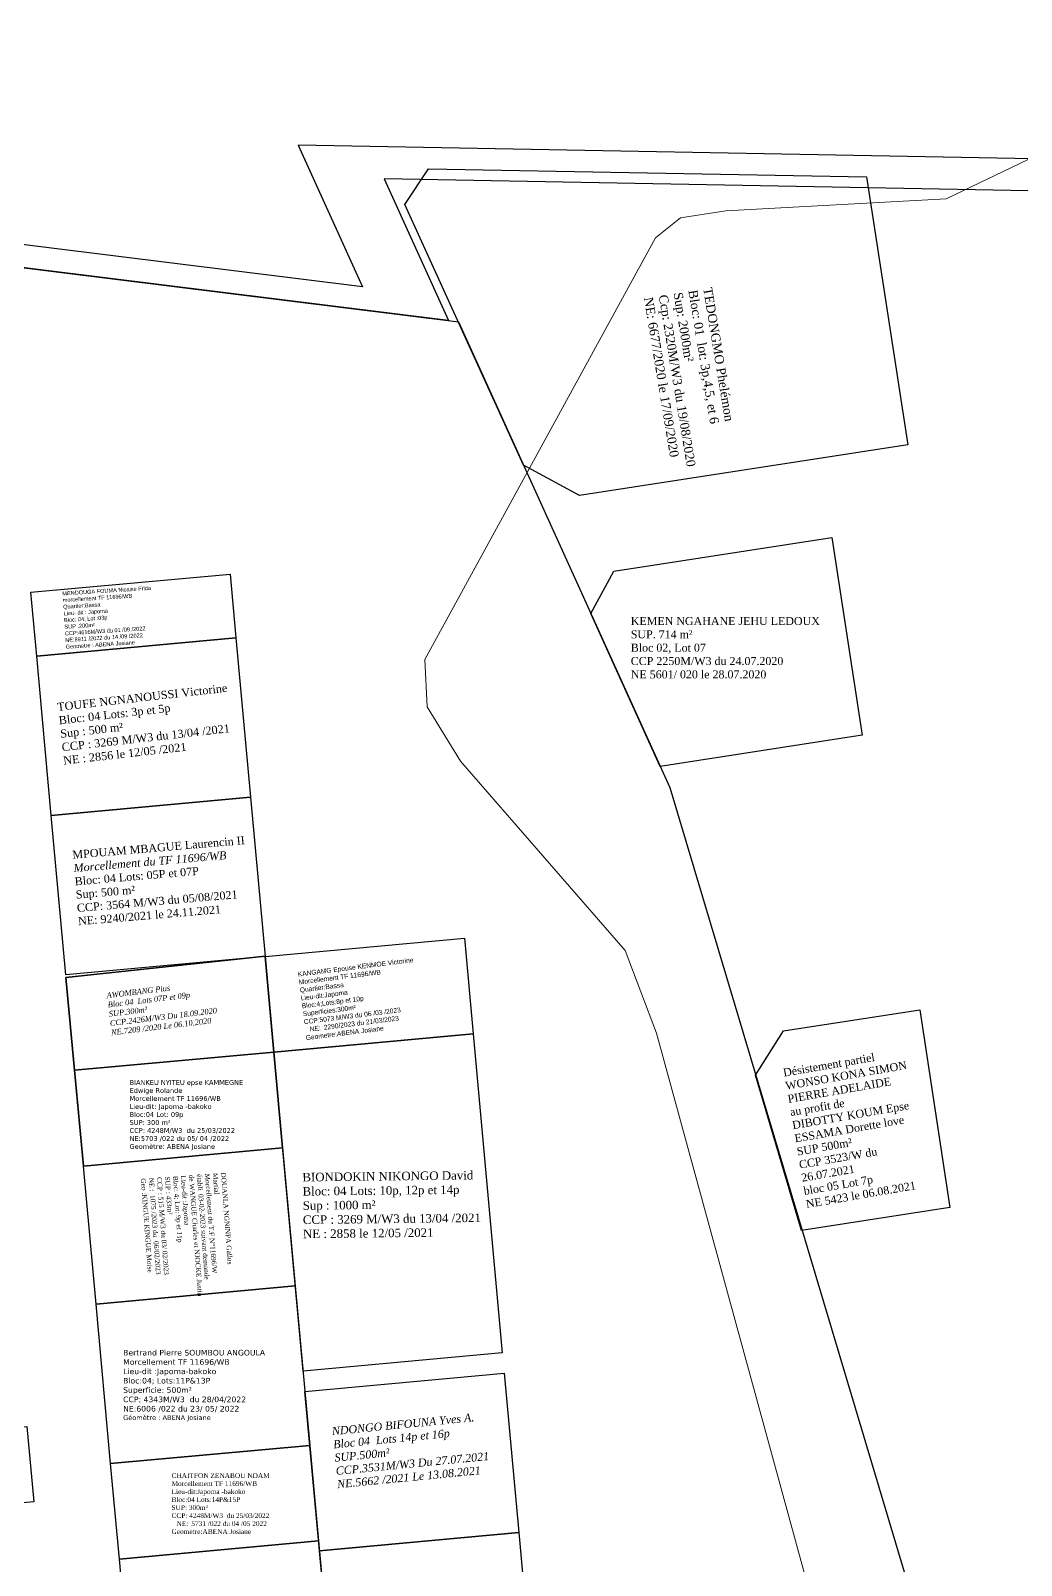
# Model space of a CAD drawing. Header units: millimetres. Extents: x 587399 to 927168, y 438565 to 1444955.
# Drawn here: x 591757.6 to 591881.4, y 445112 to 445303.8 of the extents above; entities that cross this region are included whole.
import ezdxf

# ---------------------------------------------------------------- set-up
doc = ezdxf.new("R2010")
doc.units = ezdxf.units.MM
doc.header["$LTSCALE"] = 2
for name, color, linetype in [('end maj 26 02 2021', 7, 'Continuous'), ('MAJ AOUT 2021', 7, 'Continuous'), ('MAJ AVRIL 2021', 7, 'Continuous'), ('MAJ NOV 2021', 7, 'Continuous')]:
    doc.layers.add(name, color=color, linetype=linetype)
doc.layers.add('MAJ APRES LE 13.01.2023', color=222, linetype='Continuous', lineweight=30)
doc.layers.add('Roads_others', color=24, linetype='Continuous', lineweight=9)
doc.styles.get("Standard").update_dxf_attribs({"font": 'arial.ttf'})
doc.styles.add('STYLE3', font='tt0012m_.ttf', dxfattribs={"height": 13})
doc.styles.add('Times 1.0', font='times.ttf', dxfattribs={"width": 0.99, "height": 1})

msp = doc.modelspace()

# ---------------------------------------------------------------- linework, layer by layer
at = {"flags": 128}
for points in [[(591782.509, 445235.886), (591783.236, 445227.926), (591758.336, 445225.646), (591757.607, 445233.616)], [(591789.067, 445164.167), (591787.97, 445176.154), (591763.074, 445173.876), (591764.171, 445161.89)], [(591789.067, 445164.167), (591787.97, 445176.154), (591763.074, 445173.876), (591764.171, 445161.89)], [(591792.467, 445127.003), (591793.56, 445115.053), (591768.664, 445112.775), (591767.571, 445124.726)], [(591792.467, 445127.003), (591793.56, 445115.053), (591768.664, 445112.775), (591767.571, 445124.726)], [(591792.467, 445127.003), (591793.56, 445115.053), (591768.664, 445112.775), (591767.571, 445124.726)], [(591792.467, 445127.003), (591793.56, 445115.053), (591768.664, 445112.775), (591767.571, 445124.726)]]:
    msp.add_lwpolyline(points, close=True, dxfattribs=at)
at = {"color": 5, "lineweight": -3, "flags": 128}
msp.add_lwpolyline([(591787.97, 445176.155), (591789.067, 445164.167), (591764.171, 445161.89), (591763.074, 445173.876)], close=True, dxfattribs=at)
at = {"color": 5, "flags": 128}
for points in [[(591790.645, 445146.92), (591792.467, 445127.003), (591767.571, 445124.726), (591765.748, 445144.643)], [(591792.467, 445127.003), (591793.56, 445115.053), (591768.664, 445112.775), (591767.571, 445124.726)], [(591792.467, 445127.003), (591793.56, 445115.053), (591768.664, 445112.775), (591767.571, 445124.726)]]:
    msp.add_lwpolyline(points, close=True, dxfattribs=at)
at = {"color": 150, "linetype": 'ByBlock', "lineweight": -3, "ltscale": 0.0014, "flags": 128}
msp.add_lwpolyline([(591818.567, 445116.115), (591820.594, 445093.961), (591816.086, 445089.59), (591795.66, 445092.094), (591793.671, 445113.837)], close=True, dxfattribs=at)
msp.add_lwpolyline([(591818.567, 445116.115), (591820.594, 445093.961), (591816.086, 445089.59), (591795.66, 445092.094), (591793.671, 445113.837)], close=True, dxfattribs=at)
at = {"color": 150, "lineweight": -3, "flags": 128}
msp.add_lwpolyline([(591818.567, 445116.115), (591820.594, 445093.961)], dxfattribs=at)
msp.add_lwpolyline([(591818.567, 445116.115), (591820.594, 445093.961)], dxfattribs=at)
at = {"layer": 'end maj 26 02 2021', "color": 150, "linetype": 'ByBlock', "lineweight": -3, "ltscale": 0.0014, "flags": 128}
for points in [[(591861.821, 445495.31), (591900.811, 445470.405), (592020.751, 445345.695), (592037.302, 445284.925), (591791.004, 445289.498), (591799.051, 445271.785), (591712.881, 445282.495), (591697.761, 445277.005), (591633.901, 445279.835), (591620.851, 445258.405), (591585.791, 445267.235), (591582.016, 445307.873), (591855.411, 445357.245), (591864.991, 445369.018), (591861.821, 445495.31)], [(591861.821, 445495.31), (591900.811, 445470.405), (592020.751, 445345.695), (592037.302, 445284.925), (591791.004, 445289.498), (591799.051, 445271.785), (591712.881, 445282.495), (591697.761, 445277.005), (591633.901, 445279.835), (591620.851, 445258.405), (591585.791, 445267.235), (591582.016, 445307.873), (591855.411, 445357.245), (591864.991, 445369.018), (591861.821, 445495.31)], [(591861.821, 445495.31), (591900.811, 445470.405), (592020.751, 445345.695), (592037.302, 445284.925), (591791.004, 445289.498), (591799.051, 445271.785), (591712.881, 445282.495), (591697.761, 445277.005), (591633.901, 445279.835), (591620.851, 445258.405), (591585.791, 445267.235), (591582.016, 445307.873), (591855.411, 445357.245), (591864.991, 445369.018), (591861.821, 445495.31)], [(591861.821, 445495.31), (591900.811, 445470.405), (592020.751, 445345.695), (592037.302, 445284.925), (591791.004, 445289.498), (591799.051, 445271.785), (591712.881, 445282.495), (591697.761, 445277.005), (591633.901, 445279.835), (591620.851, 445258.405), (591585.791, 445267.235), (591582.016, 445307.873), (591855.411, 445357.245), (591864.991, 445369.018), (591861.821, 445495.31)], [(591872.56, 445491.09), (591911.549, 445466.185), (592031.489, 445341.475), (592048.04, 445280.705), (591801.742, 445285.278), (591809.789, 445267.565), (591723.619, 445278.275), (591708.499, 445272.785), (591644.639, 445275.615), (591631.589, 445254.185), (591596.529, 445263.015), (591592.754, 445303.653), (591866.149, 445353.025), (591875.73, 445364.798), (591872.56, 445491.09)], [(591872.56, 445491.09), (591911.549, 445466.185), (592031.489, 445341.475), (592048.04, 445280.705), (591801.742, 445285.278), (591809.789, 445267.565), (591723.619, 445278.275), (591708.499, 445272.785), (591644.639, 445275.615), (591631.589, 445254.185), (591596.529, 445263.015), (591592.754, 445303.653), (591866.149, 445353.025), (591875.73, 445364.798), (591872.56, 445491.09)], [(591872.56, 445491.09), (591911.549, 445466.185), (592031.489, 445341.475), (592048.04, 445280.705), (591801.742, 445285.278), (591809.789, 445267.565), (591723.619, 445278.275), (591708.499, 445272.785), (591644.639, 445275.615), (591631.589, 445254.185), (591596.529, 445263.015), (591592.754, 445303.653), (591866.149, 445353.025), (591875.73, 445364.798), (591872.56, 445491.09)], [(591872.56, 445491.09), (591911.549, 445466.185), (592031.489, 445341.475), (592048.04, 445280.705), (591801.742, 445285.278), (591809.789, 445267.565), (591723.619, 445278.275), (591708.499, 445272.785), (591644.639, 445275.615), (591631.589, 445254.185), (591596.529, 445263.015), (591592.754, 445303.653), (591866.149, 445353.025), (591875.73, 445364.798), (591872.56, 445491.09)], [(591872.56, 445491.09), (591911.549, 445466.185), (592031.489, 445341.475), (592048.04, 445280.705), (591801.742, 445285.278), (591809.789, 445267.565), (591723.619, 445278.275), (591708.499, 445272.785), (591644.639, 445275.615), (591631.589, 445254.185), (591596.529, 445263.015), (591592.754, 445303.653), (591866.149, 445353.025), (591875.73, 445364.798), (591872.56, 445491.09)], [(591872.56, 445491.09), (591911.549, 445466.185), (592031.489, 445341.475), (592048.04, 445280.705), (591801.742, 445285.278), (591809.789, 445267.565), (591723.619, 445278.275), (591708.499, 445272.785), (591644.639, 445275.615), (591631.589, 445254.185), (591596.529, 445263.015), (591592.754, 445303.653), (591866.149, 445353.025), (591875.73, 445364.798), (591872.56, 445491.09)], [(591872.56, 445491.09), (591911.549, 445466.185), (592031.489, 445341.475), (592048.04, 445280.705), (591801.742, 445285.278), (591809.789, 445267.565), (591723.619, 445278.275), (591708.499, 445272.785), (591644.639, 445275.615), (591631.589, 445254.185), (591596.529, 445263.015), (591592.754, 445303.653), (591866.149, 445353.025), (591875.73, 445364.798), (591872.56, 445491.09)], [(591872.56, 445491.09), (591911.549, 445466.185), (592031.489, 445341.475), (592048.04, 445280.705), (591801.742, 445285.278), (591809.789, 445267.565), (591723.619, 445278.275), (591708.499, 445272.785), (591644.639, 445275.615), (591631.589, 445254.185), (591596.529, 445263.015), (591592.754, 445303.653), (591866.149, 445353.025), (591875.73, 445364.798), (591872.56, 445491.09)]]:
    msp.add_lwpolyline(points, dxfattribs=at)
at = {"layer": 'end maj 26 02 2021', "color": 3, "linetype": 'ByBlock', "lineweight": -3, "ltscale": 0.0014, "flags": 128}
msp.add_lwpolyline([(591861.821, 445495.31), (591900.811, 445470.405), (592020.751, 445345.695), (592037.302, 445284.925), (591791.004, 445289.498), (591799.051, 445271.785), (591712.881, 445282.495), (591697.761, 445277.005), (591633.901, 445279.835), (591620.851, 445258.405), (591585.791, 445267.235), (591582.016, 445307.873), (591855.411, 445357.245), (591864.991, 445369.018), (591861.821, 445495.31)], dxfattribs=at)
msp.add_lwpolyline([(591861.821, 445495.31), (591900.811, 445470.405), (592020.751, 445345.695), (592037.302, 445284.925), (591791.004, 445289.498), (591799.051, 445271.785), (591712.881, 445282.495), (591697.761, 445277.005), (591633.901, 445279.835), (591620.851, 445258.405), (591585.791, 445267.235), (591582.016, 445307.873), (591855.411, 445357.245), (591864.991, 445369.018), (591861.821, 445495.31)], dxfattribs=at)
msp.add_lwpolyline([(591861.821, 445495.31), (591900.811, 445470.405), (592020.751, 445345.695), (592037.302, 445284.925), (591791.004, 445289.498), (591799.051, 445271.785), (591712.881, 445282.495), (591697.761, 445277.005), (591633.901, 445279.835), (591620.851, 445258.405), (591585.791, 445267.235), (591582.016, 445307.873), (591855.411, 445357.245), (591864.991, 445369.018), (591861.821, 445495.31)], dxfattribs=at)
msp.add_lwpolyline([(591861.821, 445495.31), (591900.811, 445470.405), (592020.751, 445345.695), (592037.302, 445284.925), (591791.004, 445289.498), (591799.051, 445271.785), (591712.881, 445282.495), (591697.761, 445277.005), (591633.901, 445279.835), (591620.851, 445258.405), (591585.791, 445267.235), (591582.016, 445307.873), (591855.411, 445357.245), (591864.991, 445369.018), (591861.821, 445495.31)], dxfattribs=at)
at = {"layer": 'end maj 26 02 2021', "color": 150}
msp.add_lwpolyline([(591807.28, 445286.54), (591862.05, 445285.52), (591867.21, 445252.03), (591826.16, 445245.72), (591819.15, 445249.51), (591804.35, 445282.08)], close=True, dxfattribs=at)
msp.add_lwpolyline([(591807.28, 445286.54), (591862.05, 445285.52), (591867.21, 445252.03), (591826.16, 445245.72), (591819.15, 445249.51), (591804.35, 445282.08)], close=True, dxfattribs=at)
msp.add_lwpolyline([(591807.28, 445286.54), (591862.05, 445285.52), (591867.21, 445252.03), (591826.16, 445245.72), (591819.15, 445249.51), (591804.35, 445282.08)], close=True, dxfattribs=at)
msp.add_lwpolyline([(591807.28, 445286.54), (591862.05, 445285.52), (591867.21, 445252.03), (591826.16, 445245.72), (591819.15, 445249.51), (591804.35, 445282.08)], close=True, dxfattribs=at)
at = {"layer": 'end maj 26 02 2021', "color": 6, "linetype": 'ByBlock', "lineweight": -3, "ltscale": 0.0014, "flags": 128}
msp.add_lwpolyline([(591590.351, 444928.084), (591620.988, 445113.034), (591611.235, 445115.312), (591602.477, 445210.868), (591597.767, 445262.868), (591632.827, 445254.038), (591645.877, 445275.468), (591709.737, 445272.638), (591716.057, 445274.938), (591724.857, 445278.128), (591811.027, 445267.418), (591837.467, 445209.228), (591867.677, 445107.988), (591867.675, 445071.204), (591770.073, 444989.463), (591737.168, 444905.939)], dxfattribs=at)
msp.add_lwpolyline([(591590.351, 444928.084), (591620.988, 445113.034), (591611.235, 445115.312), (591602.477, 445210.868), (591597.767, 445262.868), (591632.827, 445254.038), (591645.877, 445275.468), (591709.737, 445272.638), (591716.057, 445274.938), (591724.857, 445278.128), (591811.027, 445267.418), (591837.467, 445209.228), (591867.677, 445107.988), (591867.675, 445071.204), (591770.073, 444989.463), (591737.168, 444905.939)], dxfattribs=at)
msp.add_lwpolyline([(591590.351, 444928.084), (591620.988, 445113.034), (591611.235, 445115.312), (591602.477, 445210.868), (591597.767, 445262.868), (591632.827, 445254.038), (591645.877, 445275.468), (591709.737, 445272.638), (591716.057, 445274.938), (591724.857, 445278.128), (591811.027, 445267.418), (591837.467, 445209.228), (591867.677, 445107.988), (591867.675, 445071.204), (591770.073, 444989.463), (591737.168, 444905.939)], dxfattribs=at)
msp.add_lwpolyline([(591590.351, 444928.084), (591620.988, 445113.034), (591611.235, 445115.312), (591602.477, 445210.868), (591597.767, 445262.868), (591632.827, 445254.038), (591645.877, 445275.468), (591709.737, 445272.638), (591716.057, 445274.938), (591724.857, 445278.128), (591811.027, 445267.418), (591837.467, 445209.228), (591867.677, 445107.988), (591867.675, 445071.204), (591770.073, 444989.463), (591737.168, 444905.939)], dxfattribs=at)
at = {"layer": 'end maj 26 02 2021', "color": 150, "lineweight": -3, "flags": 128}
for points in [[(591857.693, 445240.46), (591861.493, 445215.74), (591836.263, 445211.86), (591827.593, 445230.96), (591830.463, 445236.27)], [(591857.693, 445240.46), (591861.493, 445215.74), (591836.263, 445211.86), (591827.593, 445230.96), (591830.463, 445236.27)], [(591857.693, 445240.46), (591861.493, 445215.74), (591836.263, 445211.86), (591827.593, 445230.96), (591830.463, 445236.27)], [(591857.693, 445240.46), (591861.493, 445215.74), (591836.263, 445211.86), (591827.593, 445230.96), (591830.463, 445236.27)], [(591761.979, 445185.489), (591763.074, 445173.876), (591787.97, 445176.154), (591786.875, 445188.127), (591761.979, 445185.489)], [(591786.875, 445188.127), (591787.97, 445176.154), (591763.074, 445173.876), (591761.979, 445185.489)], [(591761.979, 445185.489), (591763.074, 445173.876), (591787.97, 445176.154), (591786.875, 445188.127), (591761.979, 445185.489)], [(591786.875, 445188.127), (591787.97, 445176.154), (591763.074, 445173.876), (591761.979, 445185.489)], [(591761.979, 445185.489), (591763.074, 445173.876), (591787.97, 445176.154), (591786.875, 445188.127), (591761.979, 445185.489)], [(591786.875, 445188.127), (591787.97, 445176.154), (591763.074, 445173.876), (591761.979, 445185.489)], [(591761.979, 445185.489), (591763.074, 445173.876), (591787.97, 445176.154), (591786.875, 445188.127), (591761.979, 445185.489)], [(591786.875, 445188.127), (591787.97, 445176.154), (591763.074, 445173.876), (591761.979, 445185.489)]]:
    msp.add_lwpolyline(points, close=True, dxfattribs=at)
msp.add_lwpolyline([(591761.979, 445185.489), (591763.074, 445173.876)], dxfattribs=at)
msp.add_lwpolyline([(591761.979, 445185.489), (591763.074, 445173.876)], dxfattribs=at)
msp.add_lwpolyline([(591761.979, 445185.489), (591763.074, 445173.876)], dxfattribs=at)
msp.add_lwpolyline([(591761.979, 445185.489), (591763.074, 445173.876)], dxfattribs=at)
at = {"layer": 'MAJ AOUT 2021', "color": 6, "lineweight": -3, "flags": 128}
msp.add_lwpolyline([(591868.704, 445181.435), (591872.439, 445156.714), (591853.887, 445153.868), (591848.173, 445173.285), (591851.674, 445178.818)], close=True, dxfattribs=at)
msp.add_lwpolyline([(591868.704, 445181.435), (591872.439, 445156.714), (591853.887, 445153.868), (591848.173, 445173.285), (591851.674, 445178.818)], close=True, dxfattribs=at)
at = {"layer": 'MAJ AOUT 2021', "color": 5, "lineweight": -3, "flags": 128}
for points in [[(591868.704, 445181.435), (591872.439, 445156.714), (591853.887, 445153.868), (591848.173, 445173.285), (591851.674, 445178.818)], [(591816.745, 445136.033), (591818.567, 445116.115), (591793.671, 445113.838), (591791.849, 445133.755)], [(591816.745, 445136.033), (591818.567, 445116.115), (591793.671, 445113.838), (591791.849, 445133.755)]]:
    msp.add_lwpolyline(points, close=True, dxfattribs=at)
at = {"layer": 'MAJ APRES LE 13.01.2023', "flags": 128}
for points in [[(591786.877, 445188.105), (591811.773, 445190.382), (591812.866, 445178.432), (591787.97, 445176.155)], [(591789.066, 445164.197), (591790.644, 445146.921), (591765.748, 445144.643), (591764.17, 445161.89)]]:
    msp.add_lwpolyline(points, close=True, dxfattribs=at)
at = {"layer": 'MAJ APRES LE 13.01.2023', "color": 232, "lineweight": 30, "flags": 128}
msp.add_lwpolyline([(591757.106, 445129.35), (591757.967, 445119.945), (591736.876, 445118.016), (591736.016, 445127.42)], close=True, dxfattribs=at)
at = {"layer": 'MAJ AVRIL 2021', "flags": 128}
msp.add_lwpolyline([(591783.236, 445227.926), (591785.056, 445208.006), (591760.156, 445205.736), (591758.336, 445225.646)], close=True, dxfattribs=at)
msp.add_lwpolyline([(591783.236, 445227.926), (591785.056, 445208.006), (591760.156, 445205.736), (591758.336, 445225.646)], close=True, dxfattribs=at)
at = {"layer": 'MAJ AVRIL 2021', "color": 1, "flags": 128}
msp.add_lwpolyline([(591812.866, 445178.432), (591816.513, 445138.563), (591791.617, 445136.285), (591787.97, 445176.155)], close=True, dxfattribs=at)
msp.add_lwpolyline([(591812.866, 445178.432), (591816.513, 445138.563), (591791.617, 445136.285), (591787.97, 445176.155)], close=True, dxfattribs=at)
at = {"layer": 'MAJ NOV 2021', "flags": 128}
for points in [[(591785.056, 445208.006), (591786.876, 445188.086), (591761.976, 445185.816), (591760.156, 445205.726)], [(591785.056, 445208.006), (591786.876, 445188.086), (591761.976, 445185.816), (591760.156, 445205.726)], [(591793.56, 445115.052), (591795.66, 445092.094), (591774.241, 445094.72), (591769.906, 445099.19), (591768.664, 445112.775)], [(591793.56, 445115.052), (591795.66, 445092.094), (591774.241, 445094.72), (591769.906, 445099.19), (591768.664, 445112.775)]]:
    msp.add_lwpolyline(points, close=True, dxfattribs=at)
at = {"layer": 'Roads_others'}
msp.add_lwpolyline([(591756.656, 444941.361), (591767.938, 444970.955), (591771.65, 444978.498), (591784.734, 444993.303), (591796.047, 445004.258), (591860.601, 445059.63), (591862.977, 445070.278), (591862.968, 445079.155), (591835.768, 445178.51), (591831.884, 445188.853), (591811.311, 445212.5), (591807.141, 445219.295), (591806.835, 445225.209), (591835.668, 445277.891), (591838.785, 445280.404), (591844.445, 445281.305), (591871.986, 445282.803), (591882.25, 445287.7), (591891.619, 445299.538), (591893.839, 445310.927)], dxfattribs=at)

# ---------------------------------------------------------------- texts
at = {"insert": (591761.512, 445233.708), "char_height": 0.5, "attachment_point": 1, "rotation": 3.65727}
msp.add_mtext_dynamic_manual_height_columns('\\A1;MENDOUGA FOUMA Nicaise Frida\\P{\\C1;morcellement TF 11696/WB\\P\\C0;Quartier:Bassa\\PLieu- dit : Japoma\\PBloc: 04; Lot :03p\\PSUP :200m²\\PCCP:4616M/W3 du 01 /09 /2022\\PNE:8911 /2022 du 14 /09 /2022\\PGeometre : ABENA Josiane}', width=19.80768, gutter_width=12.5, heights=[0], dxfattribs=at)
at = {"char_height": 0.6, "attachment_point": 1}
for s, insert in [('{\\fVerdana|b0|i0|c0|p34;BIANKEU NYITEU epse KAMMEGNE \\PEdwige Rolande\\P\\C1;Morcellement TF 11696/WB\\C256;\\PLieu-dit: Japoma -bakoko\\PBloc:04 Lot: 09p\\PSUP: 300 m²\\PCCP: 4248M/W3  du 25/03/2022\\PNE:5703 /022 du 05/ 04 /2022\\P\\C1;Geomètre: ABENA Josiane}', (591769.935, 445172.654)), ('{\\fVerdana|b0|i0|c0|p34;\\H1.167x;Bertrand Pierre SOUMBOU ANGOULA\\P\\C1;Morcellement TF 11696/WB\\P\\C256;Lieu-dit :Japoma-bakoko\\PBloc:04; Lots:11P&13P\\PSuperficie: 500m²\\PCCP: 4343M/W3  du 28/04/2022\\PNE:6006 /022 du 23/ 05/ 2022\\H0.8571x;\\P\\C1;Géomètre : ABENA Josiane}', (591769.128, 445138.938)), ('{\\fTimes New Roman|b0|i0|c0|p18;CHAITFON ZENABOU NDAM\\P\\C1;Morcellement TF 11696/WB\\C256;\\PLieu-dit:Japoma -bakoko\\PBloc:04 Lots:14P&15P\\PSUP: 300m²\\PCCP: 4248M/W3  du 25/03/2022\\P{\\W2.70898; }NE:{\\W1.68359; }5731 /022 du 04 /05 2022\\PGeometre:ABENA Josiane}', (591775.18, 445123.526)), ('{\\fTimes New Roman|b0|i0|c0|p18;CHAITFON ZENABOU NDAM\\P\\C1;Morcellement TF 11696/WB\\C256;\\PLieu-dit:Japoma -bakoko\\PBloc:04 Lots:14P&15P\\PSUP: 300m²\\PCCP: 4248M/W3  du 25/03/2022\\P{\\W2.70898; }NE:{\\W1.68359; }5731 /022 du 04 /05 2022\\PGeometre:ABENA Josiane}', (591775.18, 445123.526))]:
    msp.add_mtext_dynamic_manual_height_columns(s, width=25.02909, gutter_width=12.5, heights=[0], dxfattribs=dict(at, insert=insert))
at = {"layer": 'end maj 26 02 2021', "insert": (591842.724, 445271.798), "char_height": 1.125, "attachment_point": 1, "rotation": 279.32915}
msp.add_mtext_dynamic_manual_height_columns('{\\fTimes New Roman|b0|i0|c0|p18;TEDONGMO Phelémon\\PBloc: 01  lot: 3p,4,5, et 6\\PSup: 2000m²\\PCcp: 2320M/W3 du 19/08/2020\\PNE: 6677/2020 le 17/09/2020}', width=77.33996, gutter_width=12.5, heights=[32.649], dxfattribs=at)
msp.add_mtext_dynamic_manual_height_columns('{\\fTimes New Roman|b0|i0|c0|p18;TEDONGMO Phelémon\\PBloc: 01  lot: 3p,4,5, et 6\\PSup: 2000m²\\PCcp: 2320M/W3 du 19/08/2020\\PNE: 6677/2020 le 17/09/2020}', width=77.33996, gutter_width=12.5, heights=[32.649], dxfattribs=at)
msp.add_mtext_dynamic_manual_height_columns('{\\fTimes New Roman|b0|i0|c0|p18;TEDONGMO Phelémon\\PBloc: 01  lot: 3p,4,5, et 6\\PSup: 2000m²\\PCcp: 2320M/W3 du 19/08/2020\\PNE: 6677/2020 le 17/09/2020}', width=77.33996, gutter_width=12.5, heights=[32.649], dxfattribs=at)
msp.add_mtext_dynamic_manual_height_columns('{\\fTimes New Roman|b0|i0|c0|p18;TEDONGMO Phelémon\\PBloc: 01  lot: 3p,4,5, et 6\\PSup: 2000m²\\PCcp: 2320M/W3 du 19/08/2020\\PNE: 6677/2020 le 17/09/2020}', width=77.33996, gutter_width=12.5, heights=[32.649], dxfattribs=at)
at = {"layer": 'end maj 26 02 2021', "color": 150, "linetype": 'ByBlock', "lineweight": -3, "ltscale": 0.0014, "insert": (591832.571, 445230.525), "char_height": 1, "width": 99.89843, "attachment_point": 1, "style": 'Times 1.0'}
msp.add_mtext('{\\C256;KEMEN NGAHANE JEHU LEDOUX\\PSUP. 714 m²\\PBloc 02, Lot 07\\PCCP 2250M/W3 du 24.07.2020\\PNE 5601/ 020 le 28.07.2020}', dxfattribs=at)
msp.add_mtext('{\\C256;KEMEN NGAHANE JEHU LEDOUX\\PSUP. 714 m²\\PBloc 02, Lot 07\\PCCP 2250M/W3 du 24.07.2020\\PNE 5601/ 020 le 28.07.2020}', dxfattribs=at)
msp.add_mtext('{\\C256;KEMEN NGAHANE JEHU LEDOUX\\PSUP. 714 m²\\PBloc 02, Lot 07\\PCCP 2250M/W3 du 24.07.2020\\PNE 5601/ 020 le 28.07.2020}', dxfattribs=at)
msp.add_mtext('{\\C256;KEMEN NGAHANE JEHU LEDOUX\\PSUP. 714 m²\\PBloc 02, Lot 07\\PCCP 2250M/W3 du 24.07.2020\\PNE 5601/ 020 le 28.07.2020}', dxfattribs=at)
at = {"layer": 'end maj 26 02 2021', "color": 150, "linetype": 'ByBlock', "lineweight": -3, "ltscale": 0.0014, "attachment_point": 1, "style": 'Times 1.0'}
for s, insert, char_height, width, rotation in [('{\\fTimes New Roman|b0|i1|c0|p18;\\C7;AWOMBANG Pius\\P\\fTimes New Roman|b0|i1|c186|p18;Bloc \\fTimes New Roman|b0|i1|c0|p18;04 \\fTimes New Roman|b0|i1|c186|p18; Lot\\fTimes New Roman|b0|i1|c0|p18;s\\fTimes New Roman|b0|i1|c186|p18; 0\\fTimes New Roman|b0|i1|c0|p18;7\\fTimes New Roman|b0|i1|c186|p18;P\\fTimes New Roman|b0|i1|c0|p18; et 09p\\fTimes New Roman|b0|i1|c186|p18;\\PSUP.\\fTimes New Roman|b0|i1|c0|p18;30\\fTimes New Roman|b0|i1|c186|p18;0m²\\PCCP.2\\fTimes New Roman|b0|i1|c0|p18;426\\fTimes New Roman|b0|i1|c186|p18;M/W3 Du \\fTimes New Roman|b0|i1|c0|p18;18\\fTimes New Roman|b0|i1|c186|p18;.0\\fTimes New Roman|b0|i1|c0|p18;9\\fTimes New Roman|b0|i1|c186|p18;.2020\\PNE.\\fTimes New Roman|b0|i1|c0|p18;7209\\fTimes New Roman|b0|i1|c186|p18; /2020 Le \\fTimes New Roman|b0|i1|c0|p18;06\\fTimes New Roman|b0|i1|c186|p18;.\\fTimes New Roman|b0|i1|c0|p18;10\\fTimes New Roman|b0|i1|c186|p18;.2020}', (591767.022, 445183.577), 0.7, 77.53417, 6.83876), ('{\\fTimes New Roman|b0|i1|c0|p18;\\C7;AWOMBANG Pius\\P\\fTimes New Roman|b0|i1|c186|p18;Bloc \\fTimes New Roman|b0|i1|c0|p18;04 \\fTimes New Roman|b0|i1|c186|p18; Lot\\fTimes New Roman|b0|i1|c0|p18;s\\fTimes New Roman|b0|i1|c186|p18; 0\\fTimes New Roman|b0|i1|c0|p18;7\\fTimes New Roman|b0|i1|c186|p18;P\\fTimes New Roman|b0|i1|c0|p18; et 09p\\fTimes New Roman|b0|i1|c186|p18;\\PSUP.\\fTimes New Roman|b0|i1|c0|p18;30\\fTimes New Roman|b0|i1|c186|p18;0m²\\PCCP.2\\fTimes New Roman|b0|i1|c0|p18;426\\fTimes New Roman|b0|i1|c186|p18;M/W3 Du \\fTimes New Roman|b0|i1|c0|p18;18\\fTimes New Roman|b0|i1|c186|p18;.0\\fTimes New Roman|b0|i1|c0|p18;9\\fTimes New Roman|b0|i1|c186|p18;.2020\\PNE.\\fTimes New Roman|b0|i1|c0|p18;7209\\fTimes New Roman|b0|i1|c186|p18; /2020 Le \\fTimes New Roman|b0|i1|c0|p18;06\\fTimes New Roman|b0|i1|c186|p18;.\\fTimes New Roman|b0|i1|c0|p18;10\\fTimes New Roman|b0|i1|c186|p18;.2020}', (591767.022, 445183.577), 0.7, 77.53417, 6.83876), ('{\\fTimes New Roman|b0|i1|c0|p18;\\C7;AWOMBANG Pius\\P\\fTimes New Roman|b0|i1|c186|p18;Bloc \\fTimes New Roman|b0|i1|c0|p18;04 \\fTimes New Roman|b0|i1|c186|p18; Lot\\fTimes New Roman|b0|i1|c0|p18;s\\fTimes New Roman|b0|i1|c186|p18; 0\\fTimes New Roman|b0|i1|c0|p18;7\\fTimes New Roman|b0|i1|c186|p18;P\\fTimes New Roman|b0|i1|c0|p18; et 09p\\fTimes New Roman|b0|i1|c186|p18;\\PSUP.\\fTimes New Roman|b0|i1|c0|p18;30\\fTimes New Roman|b0|i1|c186|p18;0m²\\PCCP.2\\fTimes New Roman|b0|i1|c0|p18;426\\fTimes New Roman|b0|i1|c186|p18;M/W3 Du \\fTimes New Roman|b0|i1|c0|p18;18\\fTimes New Roman|b0|i1|c186|p18;.0\\fTimes New Roman|b0|i1|c0|p18;9\\fTimes New Roman|b0|i1|c186|p18;.2020\\PNE.\\fTimes New Roman|b0|i1|c0|p18;7209\\fTimes New Roman|b0|i1|c186|p18; /2020 Le \\fTimes New Roman|b0|i1|c0|p18;06\\fTimes New Roman|b0|i1|c186|p18;.\\fTimes New Roman|b0|i1|c0|p18;10\\fTimes New Roman|b0|i1|c186|p18;.2020}', (591767.022, 445183.577), 0.7, 77.53417, 6.83876), ('{\\fTimes New Roman|b0|i1|c0|p18;\\C7;AWOMBANG Pius\\P\\fTimes New Roman|b0|i1|c186|p18;Bloc \\fTimes New Roman|b0|i1|c0|p18;04 \\fTimes New Roman|b0|i1|c186|p18; Lot\\fTimes New Roman|b0|i1|c0|p18;s\\fTimes New Roman|b0|i1|c186|p18; 0\\fTimes New Roman|b0|i1|c0|p18;7\\fTimes New Roman|b0|i1|c186|p18;P\\fTimes New Roman|b0|i1|c0|p18; et 09p\\fTimes New Roman|b0|i1|c186|p18;\\PSUP.\\fTimes New Roman|b0|i1|c0|p18;30\\fTimes New Roman|b0|i1|c186|p18;0m²\\PCCP.2\\fTimes New Roman|b0|i1|c0|p18;426\\fTimes New Roman|b0|i1|c186|p18;M/W3 Du \\fTimes New Roman|b0|i1|c0|p18;18\\fTimes New Roman|b0|i1|c186|p18;.0\\fTimes New Roman|b0|i1|c0|p18;9\\fTimes New Roman|b0|i1|c186|p18;.2020\\PNE.\\fTimes New Roman|b0|i1|c0|p18;7209\\fTimes New Roman|b0|i1|c186|p18; /2020 Le \\fTimes New Roman|b0|i1|c0|p18;06\\fTimes New Roman|b0|i1|c186|p18;.\\fTimes New Roman|b0|i1|c0|p18;10\\fTimes New Roman|b0|i1|c186|p18;.2020}', (591767.022, 445183.577), 0.7, 77.53417, 6.83876), ('{\\C1;Désistement partiel }\\P{\\fTimes New Roman|b0|i0|c186|p18;WONSO KONA SIMON PIERRE ADELAIDE}\\P{\\C1;au profit de \\fTimes New Roman|b0|i0|c186|p18;\\P}DIBOTTY KOUM Epse \\PESSAMA Dorette love \\P{\\fTimes New Roman|b0|i0|c186|p18;SUP 500}m{\\fTimes New Roman|b0|i0|c186|p18;²\\PCCP }3523{\\fTimes New Roman|b0|i0|c186|p18;/W du }26.07.2021\\P{\\fTimes New Roman|b0|i0|c186|p18;bloc 05 Lot 7p\\PNE }5423{\\fTimes New Roman|b0|i0|c186|p18; le }06.08.2021', (591851.535, 445174.062), 1, 15.91707, 9.82413), ('{\\C1;Désistement partiel }\\P{\\fTimes New Roman|b0|i0|c186|p18;WONSO KONA SIMON PIERRE ADELAIDE}\\P{\\C1;au profit de \\fTimes New Roman|b0|i0|c186|p18;\\P}DIBOTTY KOUM Epse \\PESSAMA Dorette love \\P{\\fTimes New Roman|b0|i0|c186|p18;SUP 500}m{\\fTimes New Roman|b0|i0|c186|p18;²\\PCCP }3523{\\fTimes New Roman|b0|i0|c186|p18;/W du }26.07.2021\\P{\\fTimes New Roman|b0|i0|c186|p18;bloc 05 Lot 7p\\PNE }5423{\\fTimes New Roman|b0|i0|c186|p18; le }06.08.2021', (591851.535, 445174.062), 1, 15.91707, 9.82413), ('{\\C1;Désistement partiel }\\P{\\fTimes New Roman|b0|i0|c186|p18;WONSO KONA SIMON PIERRE ADELAIDE}\\P{\\C1;au profit de \\fTimes New Roman|b0|i0|c186|p18;\\P}DIBOTTY KOUM Epse \\PESSAMA Dorette love \\P{\\fTimes New Roman|b0|i0|c186|p18;SUP 500}m{\\fTimes New Roman|b0|i0|c186|p18;²\\PCCP }3523{\\fTimes New Roman|b0|i0|c186|p18;/W du }26.07.2021\\P{\\fTimes New Roman|b0|i0|c186|p18;bloc 05 Lot 7p\\PNE }5423{\\fTimes New Roman|b0|i0|c186|p18; le }06.08.2021', (591851.535, 445174.062), 1, 15.91707, 9.82413), ('{\\C1;Désistement partiel }\\P{\\fTimes New Roman|b0|i0|c186|p18;WONSO KONA SIMON PIERRE ADELAIDE}\\P{\\C1;au profit de \\fTimes New Roman|b0|i0|c186|p18;\\P}DIBOTTY KOUM Epse \\PESSAMA Dorette love \\P{\\fTimes New Roman|b0|i0|c186|p18;SUP 500}m{\\fTimes New Roman|b0|i0|c186|p18;²\\PCCP }3523{\\fTimes New Roman|b0|i0|c186|p18;/W du }26.07.2021\\P{\\fTimes New Roman|b0|i0|c186|p18;bloc 05 Lot 7p\\PNE }5423{\\fTimes New Roman|b0|i0|c186|p18; le }06.08.2021', (591851.535, 445174.062), 1, 15.91707, 9.82413), ('{\\fTimes New Roman|b0|i1|c0|p18;\\C7;NDONGO BIFOUNA Yves A.\\P\\fTimes New Roman|b0|i1|c186|p18;Bloc \\fTimes New Roman|b0|i1|c0|p18;04 \\fTimes New Roman|b0|i1|c186|p18; Lot\\fTimes New Roman|b0|i1|c0|p18;s\\fTimes New Roman|b0|i1|c186|p18; \\fTimes New Roman|b0|i1|c0|p18;14p et 16p\\P\\fTimes New Roman|b0|i1|c186|p18;SUP.\\fTimes New Roman|b0|i1|c0|p18;50\\fTimes New Roman|b0|i1|c186|p18;0m²\\PCCP.\\fTimes New Roman|b0|i1|c0|p18;3531\\fTimes New Roman|b0|i1|c186|p18;M/W3 Du \\fTimes New Roman|b0|i1|c0|p18;27.07.2021\\P\\fTimes New Roman|b0|i1|c186|p18;NE.\\fTimes New Roman|b0|i1|c0|p18;5662\\fTimes New Roman|b0|i1|c186|p18; /\\fTimes New Roman|b0|i1|c0|p18;2021\\fTimes New Roman|b0|i1|c186|p18; Le \\fTimes New Roman|b0|i1|c0|p18;13.08.2021}', (591795.174, 445129.274), 1, 77.53417, 5.60408), ('{\\fTimes New Roman|b0|i1|c0|p18;\\C7;NDONGO BIFOUNA Yves A.\\P\\fTimes New Roman|b0|i1|c186|p18;Bloc \\fTimes New Roman|b0|i1|c0|p18;04 \\fTimes New Roman|b0|i1|c186|p18; Lot\\fTimes New Roman|b0|i1|c0|p18;s\\fTimes New Roman|b0|i1|c186|p18; \\fTimes New Roman|b0|i1|c0|p18;14p et 16p\\P\\fTimes New Roman|b0|i1|c186|p18;SUP.\\fTimes New Roman|b0|i1|c0|p18;50\\fTimes New Roman|b0|i1|c186|p18;0m²\\PCCP.\\fTimes New Roman|b0|i1|c0|p18;3531\\fTimes New Roman|b0|i1|c186|p18;M/W3 Du \\fTimes New Roman|b0|i1|c0|p18;27.07.2021\\P\\fTimes New Roman|b0|i1|c186|p18;NE.\\fTimes New Roman|b0|i1|c0|p18;5662\\fTimes New Roman|b0|i1|c186|p18; /\\fTimes New Roman|b0|i1|c0|p18;2021\\fTimes New Roman|b0|i1|c186|p18; Le \\fTimes New Roman|b0|i1|c0|p18;13.08.2021}', (591795.174, 445129.274), 1, 77.53417, 5.60408), ('{\\fTimes New Roman|b0|i1|c0|p18;\\C7;NDONGO BIFOUNA Yves A.\\P\\fTimes New Roman|b0|i1|c186|p18;Bloc \\fTimes New Roman|b0|i1|c0|p18;04 \\fTimes New Roman|b0|i1|c186|p18; Lot\\fTimes New Roman|b0|i1|c0|p18;s\\fTimes New Roman|b0|i1|c186|p18; \\fTimes New Roman|b0|i1|c0|p18;14p et 16p\\P\\fTimes New Roman|b0|i1|c186|p18;SUP.\\fTimes New Roman|b0|i1|c0|p18;50\\fTimes New Roman|b0|i1|c186|p18;0m²\\PCCP.\\fTimes New Roman|b0|i1|c0|p18;3531\\fTimes New Roman|b0|i1|c186|p18;M/W3 Du \\fTimes New Roman|b0|i1|c0|p18;27.07.2021\\P\\fTimes New Roman|b0|i1|c186|p18;NE.\\fTimes New Roman|b0|i1|c0|p18;5662\\fTimes New Roman|b0|i1|c186|p18; /\\fTimes New Roman|b0|i1|c0|p18;2021\\fTimes New Roman|b0|i1|c186|p18; Le \\fTimes New Roman|b0|i1|c0|p18;13.08.2021}', (591795.174, 445129.274), 1, 77.53417, 5.60408), ('{\\fTimes New Roman|b0|i1|c0|p18;\\C7;NDONGO BIFOUNA Yves A.\\P\\fTimes New Roman|b0|i1|c186|p18;Bloc \\fTimes New Roman|b0|i1|c0|p18;04 \\fTimes New Roman|b0|i1|c186|p18; Lot\\fTimes New Roman|b0|i1|c0|p18;s\\fTimes New Roman|b0|i1|c186|p18; \\fTimes New Roman|b0|i1|c0|p18;14p et 16p\\P\\fTimes New Roman|b0|i1|c186|p18;SUP.\\fTimes New Roman|b0|i1|c0|p18;50\\fTimes New Roman|b0|i1|c186|p18;0m²\\PCCP.\\fTimes New Roman|b0|i1|c0|p18;3531\\fTimes New Roman|b0|i1|c186|p18;M/W3 Du \\fTimes New Roman|b0|i1|c0|p18;27.07.2021\\P\\fTimes New Roman|b0|i1|c186|p18;NE.\\fTimes New Roman|b0|i1|c0|p18;5662\\fTimes New Roman|b0|i1|c186|p18; /\\fTimes New Roman|b0|i1|c0|p18;2021\\fTimes New Roman|b0|i1|c186|p18; Le \\fTimes New Roman|b0|i1|c0|p18;13.08.2021}', (591795.174, 445129.274), 1, 77.53417, 5.60408)]:
    msp.add_mtext(s, dxfattribs=dict(at, insert=insert, char_height=char_height, width=width, rotation=rotation))
at = {"layer": 'MAJ APRES LE 13.01.2023', "insert": (591790.927, 445186.177), "char_height": 0.6, "width": 18.19305, "attachment_point": 1, "rotation": 7.1323, "style": 'STYLE3'}
msp.add_mtext('\\A1;KANGAMG Epouse KENMOE Victorine\\P{\\C1;Morcellement TF 11696/WB\\P\\C0;Quartier:Bassa\\PLieu-dit:Japoma\\PBloc:4;Lots:8p et 10p\\PSuperficies:300m²\\PCCP:5073 M/W3 du 06 /03 /2023\\P{\\W2.82812; }NE:{\\W1.70898; }2290/2023 du 21/03/2023\\P\\C1;Geometre:ABENA Josiane}', dxfattribs=at)
at = {"layer": 'MAJ APRES LE 13.01.2023', "insert": (591781.953, 445161.147), "char_height": 0.60174, "width": 44.99721, "attachment_point": 1, "rotation": 274.24553}
msp.add_mtext('{\\fTimes New Roman|b0|i0|c0|p18;\\C256;DOUANLA NGNINPA Gallus\\PMartial\\C3;\\P\\C1;Morcellement du T.F N°11696/W\\Pétabli  03-02-2023 suivant demande \\Pde WANGUE Charles et NJOCKE Justin \\P\\C256;Lieu-dit :Japoma\\PBloc: 4; Lot: 9p et 11p\\PSUP : 433m²\\PCCP : 515 M/W3 du 03/ 02/2023\\PNE :  1075 /2023 du  06/02/2023\\P\\C1;Geo :KINGUE KINGUE Moise}', dxfattribs=at)
at = {"layer": 'MAJ AVRIL 2021', "attachment_point": 1}
for s, insert, char_height, rotation in [('\\A1;{\\fGeorgia|b0|i0|c0|p18;TOUFE NGNANOUSSI Victorine\\PBloc: 04 Lots: 3p et 5p \\PSup : 500 m²\\PCCP : 3269 M/W3 du 13/04 /2021\\PNE : 2856 le 12/05 /2021}', (591760.834, 445219.778), 1.01116, 6.47065), ('\\A1;{\\fGeorgia|b0|i0|c0|p18;TOUFE NGNANOUSSI Victorine\\PBloc: 04 Lots: 3p et 5p \\PSup : 500 m²\\PCCP : 3269 M/W3 du 13/04 /2021\\PNE : 2856 le 12/05 /2021}', (591760.834, 445219.778), 1.01116, 6.47065), ('\\A1;{\\fGeorgia|b0|i0|c0|p18;BIONDOKIN NIKONGO David\\PBloc: 04 Lots: 10p, 12p et 14p \\PSup : 1000 m²\\PCCP : 3269 M/W3 du 13/04 /2021\\PNE : 2858 le 12/05 /2021}', (591791.525, 445161.052), 1.06485, 0.65891), ('\\A1;{\\fGeorgia|b0|i0|c0|p18;BIONDOKIN NIKONGO David\\PBloc: 04 Lots: 10p, 12p et 14p \\PSup : 1000 m²\\PCCP : 3269 M/W3 du 13/04 /2021\\PNE : 2858 le 12/05 /2021}', (591791.525, 445161.052), 1.06485, 0.65891)]:
    msp.add_mtext(s, dxfattribs=dict(at, insert=insert, char_height=char_height, rotation=rotation))
at = {"layer": 'MAJ NOV 2021', "insert": (591762.748, 445201.3), "char_height": 1, "width": 21.10299, "attachment_point": 1, "rotation": 4.8746, "style": 'STYLE3'}
msp.add_mtext('\\A1;{\\fTimes New Roman|b0|i0|c0|p18;MPOUAM MBAGUE Laurencin II\\P\\fTimes New Roman|b0|i1|c0|p18;\\C1;Morcellement du TF 11696/WB\\fTimes New Roman|b0|i0|c0|p18;\\C256;\\PBloc: 04 Lots: 05P et 07P\\PSup: 500 m²\\PCCP: 3564 M/W3 du 05/08/2021\\PNE: 9240/2021 le 24.11.2021}', dxfattribs=at)
msp.add_mtext('\\A1;{\\fTimes New Roman|b0|i0|c0|p18;MPOUAM MBAGUE Laurencin II\\P\\fTimes New Roman|b0|i1|c0|p18;\\C1;Morcellement du TF 11696/WB\\fTimes New Roman|b0|i0|c0|p18;\\C256;\\PBloc: 04 Lots: 05P et 07P\\PSup: 500 m²\\PCCP: 3564 M/W3 du 05/08/2021\\PNE: 9240/2021 le 24.11.2021}', dxfattribs=at)

doc.saveas('drawing.dxf')
